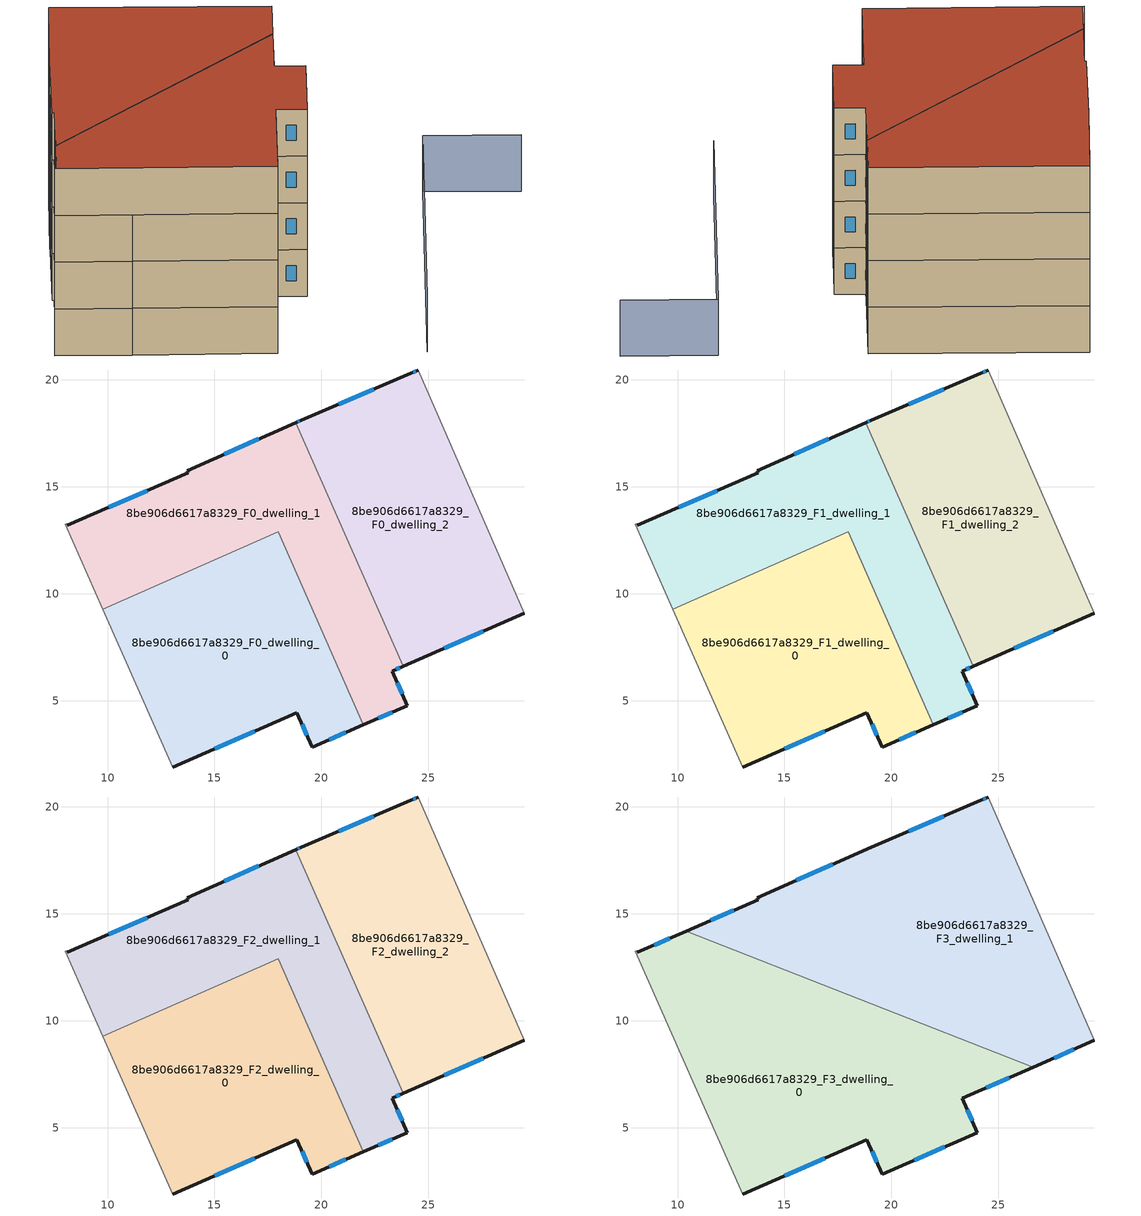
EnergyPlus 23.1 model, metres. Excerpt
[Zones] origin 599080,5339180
8be906d6617a8329_F0_dwelling_0
 floor ground (EU_floor_Construction): 17.98,12.9 21.96,3.87 19.56,2.82 18.86,4.44 13.04,1.9 9.77,9.28 z0
 wall outside (EU_wall_Construction): 13.04,1.9 18.86,4.44 19.56,2.82 21.96,3.87 z0:3
 wall adiabatic (EU_wall_Construction): 9.77,9.28 13.04,1.9 z0:3
 wall to 8be906d6617a8329_F0_dwelling_1 (EU_wall_Construction): 21.96,3.87 17.98,12.9 9.77,9.28 z0:3
 window (EU_Window_Construction): 15.02,2.76 16.88,3.57 / 20.38,3.18 21.14,3.51 / 19.1,3.89 19.32,3.37 z1.02:1.98
8be906d6617a8329_F0_dwelling_1
 floor ground (EU_floor_Construction): 18.81,18 23.83,6.61 23.31,6.38 24.02,4.77 21.96,3.87 17.98,12.9 9.77,9.28 8.02,13.25 8.09,13.28 8.12,13.19 13.78,15.65 13.73,15.75 z0
 wall outside (EU_wall_Construction): 21.96,3.87 24.02,4.77 23.31,6.38 23.83,6.61 / 18.81,18 13.73,15.75 13.78,15.65 8.12,13.19 z0:3
 wall adiabatic (EU_wall_Construction): 8.12,13.19 8.09,13.28 8.02,13.25 9.77,9.28 z0:3
 wall to 8be906d6617a8329_F0_dwelling_2 (EU_wall_Construction): 23.83,6.61 18.81,18 z0:3
 window (EU_Window_Construction): 22.66,4.18 23.32,4.46 / 11.86,14.81 10.05,14.03 / 17.08,17.23 15.46,16.52 / 23.49,6.46 23.65,6.53 / 23.78,5.32 23.55,5.83 z1.02:1.98
8be906d6617a8329_F0_dwelling_2
 floor ground (EU_floor_Construction): 24.53,20.46 29.49,9.08 23.83,6.61 18.81,18 19.06,18.11 24.18,20.3 z0
 wall outside (EU_wall_Construction): 24.53,20.46 24.18,20.3 19.06,18.11 18.81,18 / 23.83,6.61 29.49,9.08 z0:3
 wall adiabatic (EU_wall_Construction): 29.49,9.08 24.53,20.46 z0:3
 window (EU_Window_Construction): 18.97,18.07 18.89,18.04 / 22.44,19.55 20.8,18.86 / 24.41,20.4 24.3,20.35 / 25.75,7.45 27.56,8.24 z1.02:1.98
8be906d6617a8329_F1_dwelling_0
 floor to 8be906d6617a8329_F0_dwelling_0 (EU_floor_Construction): 17.98,12.9 21.96,3.87 19.56,2.82 18.86,4.44 13.04,1.9 9.77,9.28 z3
 wall outside (EU_wall_Construction): 13.04,1.9 18.86,4.44 19.56,2.82 21.96,3.87 z3:6
 wall adiabatic (EU_wall_Construction): 9.77,9.28 13.04,1.9 z3:6
 wall to 8be906d6617a8329_F1_dwelling_1 (EU_wall_Construction): 21.96,3.87 17.98,12.9 9.77,9.28 z3:6
 window (EU_Window_Construction): 15.02,2.76 16.88,3.57 / 20.38,3.18 21.14,3.51 / 19.1,3.89 19.32,3.37 z4.02:4.98
8be906d6617a8329_F1_dwelling_1
 floor to 8be906d6617a8329_F0_dwelling_1 (EU_floor_Construction): 18.8,18 23.83,6.61 23.31,6.38 24.02,4.77 21.96,3.87 17.98,12.9 9.77,9.28 8.02,13.25 8.09,13.28 8.12,13.19 13.78,15.65 13.73,15.75 z3
 wall outside (EU_wall_Construction): 21.96,3.87 24.02,4.77 23.31,6.38 23.83,6.61 / 18.81,18 13.73,15.75 13.78,15.65 8.12,13.19 z3:6
 wall adiabatic (EU_wall_Construction): 8.12,13.19 8.09,13.28 8.02,13.25 9.77,9.28 z3:6
 wall to 8be906d6617a8329_F1_dwelling_2 (EU_wall_Construction): 23.83,6.61 18.81,18 z3:6
 window (EU_Window_Construction): 22.66,4.18 23.32,4.46 / 11.86,14.81 10.05,14.03 / 17.08,17.23 15.46,16.52 / 23.49,6.46 23.65,6.53 / 23.78,5.32 23.55,5.83 z4.02:4.98
8be906d6617a8329_F1_dwelling_2
 floor to 8be906d6617a8329_F0_dwelling_2 (EU_floor_Construction): 24.53,20.46 29.49,9.08 23.83,6.61 18.8,18 19.06,18.11 24.17,20.3 z3
 wall outside (EU_wall_Construction): 24.53,20.46 24.18,20.3 19.06,18.11 18.81,18 / 23.83,6.61 29.49,9.08 z3:6
 wall adiabatic (EU_wall_Construction): 29.49,9.08 24.53,20.46 z3:6
 window (EU_Window_Construction): 18.97,18.07 18.89,18.04 / 22.44,19.55 20.8,18.86 / 24.41,20.4 24.3,20.35 / 25.75,7.45 27.56,8.24 z4.02:4.98
8be906d6617a8329_F2_dwelling_0
 floor to 8be906d6617a8329_F1_dwelling_0 (EU_floor_Construction): 17.98,12.9 21.96,3.87 19.56,2.82 18.86,4.44 13.04,1.9 9.77,9.28 z6
 wall outside (EU_wall_Construction): 13.04,1.9 18.86,4.44 19.56,2.82 21.96,3.87 z6:9
 wall adiabatic (EU_wall_Construction): 9.77,9.28 13.04,1.9 z6:9
 wall to 8be906d6617a8329_F2_dwelling_1 (EU_wall_Construction): 21.96,3.87 17.98,12.9 9.77,9.28 z6:9
 window (EU_Window_Construction): 15.02,2.76 16.88,3.57 / 20.38,3.18 21.14,3.51 / 19.1,3.89 19.32,3.37 z7.02:7.98
8be906d6617a8329_F2_dwelling_1
 floor to 8be906d6617a8329_F1_dwelling_1 (EU_floor_Construction): 18.8,18 23.83,6.61 23.31,6.38 24.02,4.77 21.96,3.87 17.98,12.9 9.77,9.28 8.02,13.25 8.09,13.28 8.12,13.19 13.78,15.65 13.73,15.75 z6
 wall outside (EU_wall_Construction): 21.96,3.87 24.02,4.77 23.31,6.38 23.83,6.61 / 18.81,18 13.73,15.75 13.78,15.65 8.12,13.19 z6:9
 wall adiabatic (EU_wall_Construction): 8.12,13.19 8.09,13.28 8.02,13.25 9.77,9.28 z6:9
 wall to 8be906d6617a8329_F2_dwelling_2 (EU_wall_Construction): 23.83,6.61 18.81,18 z6:9
 window (EU_Window_Construction): 22.66,4.18 23.32,4.46 / 11.86,14.81 10.05,14.03 / 17.08,17.23 15.46,16.52 / 23.49,6.46 23.65,6.53 / 23.78,5.32 23.55,5.83 z7.02:7.98
8be906d6617a8329_F2_dwelling_2
 floor to 8be906d6617a8329_F1_dwelling_2 (EU_floor_Construction): 24.53,20.46 29.49,9.08 23.83,6.61 18.8,18 19.06,18.11 24.17,20.3 z6
 wall outside (EU_wall_Construction): 24.53,20.46 24.18,20.3 19.06,18.11 18.81,18 / 23.83,6.61 29.49,9.08 z6:9
 wall adiabatic (EU_wall_Construction): 29.49,9.08 24.53,20.46 z6:9
 window (EU_Window_Construction): 18.97,18.07 18.89,18.04 / 22.44,19.55 20.8,18.86 / 24.41,20.4 24.3,20.35 / 25.75,7.45 27.56,8.24 z7.02:7.98
8be906d6617a8329_F3_dwelling_0
 floor to 8be906d6617a8329_F2_dwelling_0 (EU_floor_Construction): 18.87,10.87 21.96,3.87 19.56,2.82 18.86,4.44 13.04,1.9 9.77,9.28 15.96,12.01 z9
 floor to 8be906d6617a8329_F2_dwelling_1 (EU_floor_Construction): 22.59,9.41 23.41,7.54 23.31,6.38 24.02,4.77 21.96,3.87 18.87,10.87 z9; 15.96,12.01 9.77,9.28 8.02,13.25 8.09,13.28 8.12,13.19 10.42,14.19 z9; 23.41,7.54 23.83,6.61 23.31,6.38 z9
 floor to 8be906d6617a8329_F2_dwelling_2 (EU_floor_Construction): 26.63,7.83 23.83,6.61 23.41,7.54 23.54,9.04 z9; 23.54,9.04 23.41,7.54 22.59,9.41 z9
 wall outside (EU_wall_Construction): 10.42,14.19 8.12,13.19 / 13.04,1.9 18.86,4.44 19.56,2.82 24.02,4.77 23.31,6.38 26.63,7.83 z9:12
 wall adiabatic (EU_wall_Construction): 8.12,13.19 8.09,13.28 8.02,13.25 13.04,1.9 z9:12
 wall to 8be906d6617a8329_F3_dwelling_1 (EU_wall_Construction): 26.63,7.83 10.42,14.19 z9:12
 window (EU_Window_Construction): 9.64,13.85 8.9,13.53 / 24.44,6.87 25.5,7.34 / 23.78,5.32 23.55,5.83 / 21.08,3.49 22.5,4.11 / 19.1,3.89 19.32,3.37 / 15.02,2.76 16.88,3.57 z10.02:10.98
 roof outside (EU_roof_Construction): 24.02,4.77 23.31,6.38 26.63,7.83 10.42,14.19 8.12,13.19 8.09,13.28 8.02,13.25 13.04,1.9 18.86,4.44 19.56,2.82 z12
8be906d6617a8329_F3_dwelling_1
 floor to 8be906d6617a8329_F2_dwelling_0 (EU_floor_Construction): 17.98,12.9 18.87,10.87 15.96,12.01 z9
 floor to 8be906d6617a8329_F2_dwelling_1 (EU_floor_Construction): 17.98,12.9 15.96,12.01 10.42,14.19 13.78,15.65 z9; 18.8,18 22.59,9.41 18.87,10.87 17.98,12.9 13.78,15.65 13.73,15.75 z9
 floor to 8be906d6617a8329_F2_dwelling_2 (EU_floor_Construction): 24.53,20.46 29.49,9.08 26.63,7.83 22.59,9.41 18.8,18 19.06,18.11 24.18,20.3 z9
 wall outside (EU_wall_Construction): 24.53,20.46 24.18,20.3 19.06,18.11 13.73,15.75 13.78,15.65 10.42,14.19 / 26.63,7.83 29.49,9.08 z9:12
 wall adiabatic (EU_wall_Construction): 29.49,9.08 24.53,20.46 z9:12
 window (EU_Window_Construction): 22.44,19.55 20.8,18.86 / 24.41,20.4 24.3,20.35 / 27.6,8.25 28.52,8.65 / 12.64,15.15 11.56,14.68 / 17.25,17.31 15.54,16.55 z10.02:10.98
 roof outside (EU_roof_Construction): 29.49,9.08 24.53,20.46 24.18,20.3 19.06,18.11 13.73,15.75 13.78,15.65 10.42,14.19 26.63,7.83 z12
shading: 16.41,-5.71 32.85,1.39 / 32.85,1.39 35.02,-3.65 z0:3.6
[Building]
EU S2 Campaign: North Axis=0; Terrain=City; Solar Distribution=FullExterior
[Site:Location]
Vienna: Latitude=48; Longitude=16.5; Time Zone=1; Elevation=183
[SizingPeriod:WeatherFileDays]
AnnualSizingPeriod: Begin Month=1; Begin Day of Month=1; End Month=12; End Day of Month=31; Day of Week for Start Day=Monday; Use Weather File Daylight Saving Period=No; Use Weather File Rain and Snow Indicators=No
[MATERIAL]
EU_InternalMass_Material: Roughness=MediumRough; Thickness=0.1; Conductivity=1; Density=1800; Specific Heat=900; Thermal Absorptance=0.9; Solar Absorptance=0.7; Visible Absorptance=0.7
[MATERIAL:NOMASS] Roughness=MediumRough; Thermal Absorptance=0.9; Solar Absorptance=0.7; Visible Absorptance=0.7
Name | Thermal Resistance
EU_wall_NoMass | 0.942466
EU_roof_NoMass | 0.551687
EU_floor_NoMass | 0.66527
[WINDOWMATERIAL:SIMPLEGLAZINGSYSTEM]
EU_Window_SimpleGlazing: UFactor=2.03367; Solar Heat Gain Coefficient=0.65; Visible Transmittance=0.65
[CONSTRUCTION]
EU_wall_Construction: EU_wall_NoMass
EU_roof_Construction: EU_roof_NoMass
EU_floor_Construction: EU_floor_NoMass
EU_Window_Construction: EU_Window_SimpleGlazing
EU_InternalMass_Construction: EU_InternalMass_Material
[ZONE] Type=1; Multiplier=1; Ceiling Height=autocalculate; Floor Area=autocalculate; Part of Total Floor Area=Yes
Name | Volume
8be906d6617a8329_F0_dwelling_0 | 231.419
8be906d6617a8329_F1_dwelling_0; 8be906d6617a8329_F2_dwelling_0 | 231.417
8be906d6617a8329_F3_dwelling_0 | 347.106
8be906d6617a8329_F0_dwelling_1 | 231.398
8be906d6617a8329_F1_dwelling_1; 8be906d6617a8329_F2_dwelling_1 | 231.401
8be906d6617a8329_F3_dwelling_1 | 347.121
8be906d6617a8329_F0_dwelling_2 | 231.412
8be906d6617a8329_F1_dwelling_2; 8be906d6617a8329_F2_dwelling_2 | 231.41
[INTERNALMASS] Construction=EU_InternalMass_Construction
Name | Zone or ZoneList | Surface Area
8be906d6617a8329_F0_dwelling_0_EU_InternalMass | 8be906d6617a8329_F0_dwelling_0 | 77.139
8be906d6617a8329_F0_dwelling_1_EU_InternalMass | 8be906d6617a8329_F0_dwelling_1 | 77.1334
8be906d6617a8329_F0_dwelling_2_EU_InternalMass | 8be906d6617a8329_F0_dwelling_2 | 77.134
8be906d6617a8329_F1_dwelling_0_EU_InternalMass | 8be906d6617a8329_F1_dwelling_0 | 77.139
8be906d6617a8329_F1_dwelling_1_EU_InternalMass | 8be906d6617a8329_F1_dwelling_1 | 77.1334
8be906d6617a8329_F1_dwelling_2_EU_InternalMass | 8be906d6617a8329_F1_dwelling_2 | 77.134
8be906d6617a8329_F2_dwelling_0_EU_InternalMass | 8be906d6617a8329_F2_dwelling_0 | 77.139
8be906d6617a8329_F2_dwelling_1_EU_InternalMass | 8be906d6617a8329_F2_dwelling_1 | 77.1334
8be906d6617a8329_F2_dwelling_2_EU_InternalMass | 8be906d6617a8329_F2_dwelling_2 | 77.134
8be906d6617a8329_F3_dwelling_0_EU_InternalMass | 8be906d6617a8329_F3_dwelling_0 | 115.703
8be906d6617a8329_F3_dwelling_1_EU_InternalMass | 8be906d6617a8329_F3_dwelling_1 | 115.708
[OTHEREQUIPMENT] Fuel Type=Electricity; Design Level Calculation Method=Watts/Area; Power per Zone Floor Area=1; Fraction Latent=0; Fraction Radiant=0; Fraction Lost=0; Carbon Dioxide Generation Rate=0; EndUse Subcategory=EU_Step8_InternalGains
Name | Zone or ZoneList or Space or SpaceList | Schedule
EU_Step8_InternalGain_8be906d6617a8329_F0_dwelling_0_f000 | 8be906d6617a8329_F0_dwelling_0 | EU_Step8_GainSchedule_8be906d6617a8329_F0_dwelling_0_f000
EU_Step8_InternalGain_8be906d6617a8329_F0_dwelling_1_f000 | 8be906d6617a8329_F0_dwelling_1 | EU_Step8_GainSchedule_8be906d6617a8329_F0_dwelling_1_f000
EU_Step8_InternalGain_8be906d6617a8329_F0_dwelling_2_f000 | 8be906d6617a8329_F0_dwelling_2 | EU_Step8_GainSchedule_8be906d6617a8329_F0_dwelling_2_f000
EU_Step8_InternalGain_8be906d6617a8329_F1_dwelling_0_f000 | 8be906d6617a8329_F1_dwelling_0 | EU_Step8_GainSchedule_8be906d6617a8329_F1_dwelling_0_f000
EU_Step8_InternalGain_8be906d6617a8329_F1_dwelling_1_f000 | 8be906d6617a8329_F1_dwelling_1 | EU_Step8_GainSchedule_8be906d6617a8329_F1_dwelling_1_f000
EU_Step8_InternalGain_8be906d6617a8329_F1_dwelling_2_f000 | 8be906d6617a8329_F1_dwelling_2 | EU_Step8_GainSchedule_8be906d6617a8329_F1_dwelling_2_f000
EU_Step8_InternalGain_8be906d6617a8329_F2_dwelling_0_f000 | 8be906d6617a8329_F2_dwelling_0 | EU_Step8_GainSchedule_8be906d6617a8329_F2_dwelling_0_f000
EU_Step8_InternalGain_8be906d6617a8329_F2_dwelling_1_f000 | 8be906d6617a8329_F2_dwelling_1 | EU_Step8_GainSchedule_8be906d6617a8329_F2_dwelling_1_f000
EU_Step8_InternalGain_8be906d6617a8329_F2_dwelling_2_f000 | 8be906d6617a8329_F2_dwelling_2 | EU_Step8_GainSchedule_8be906d6617a8329_F2_dwelling_2_f000
EU_Step8_InternalGain_8be906d6617a8329_F3_dwelling_0_f000 | 8be906d6617a8329_F3_dwelling_0 | EU_Step8_GainSchedule_8be906d6617a8329_F3_dwelling_0_f000
EU_Step8_InternalGain_8be906d6617a8329_F3_dwelling_1_f000 | 8be906d6617a8329_F3_dwelling_1 | EU_Step8_GainSchedule_8be906d6617a8329_F3_dwelling_1_f000
[ZONEVENTILATION:DESIGNFLOWRATE] Schedule=EU_AlwaysOn; Design Flow Rate Calculation Method=AirChanges/Hour; Air Changes per Hour=0.530523; Ventilation Type=Natural; Fan Pressure Rise=0; Fan Total Efficiency=1; Constant Term Coefficient=1; Temperature Term Coefficient=0; Velocity Term Coefficient=0; Velocity Squared Term Coefficient=0; Minimum Indoor Temperature=-100; Maximum Indoor Temperature=100; Delta Temperature=-100; Minimum Outdoor Temperature=-100; Maximum Outdoor Temperature=100; Maximum Wind Speed=40
Name | Zone or ZoneList or Space or SpaceList
EU_ConstantAir_8be906d6617a8329_F0_dwelling_0 | 8be906d6617a8329_F0_dwelling_0
EU_ConstantAir_8be906d6617a8329_F0_dwelling_1 | 8be906d6617a8329_F0_dwelling_1
EU_ConstantAir_8be906d6617a8329_F0_dwelling_2 | 8be906d6617a8329_F0_dwelling_2
EU_ConstantAir_8be906d6617a8329_F1_dwelling_0 | 8be906d6617a8329_F1_dwelling_0
EU_ConstantAir_8be906d6617a8329_F1_dwelling_1 | 8be906d6617a8329_F1_dwelling_1
EU_ConstantAir_8be906d6617a8329_F1_dwelling_2 | 8be906d6617a8329_F1_dwelling_2
EU_ConstantAir_8be906d6617a8329_F2_dwelling_0 | 8be906d6617a8329_F2_dwelling_0
EU_ConstantAir_8be906d6617a8329_F2_dwelling_1 | 8be906d6617a8329_F2_dwelling_1
EU_ConstantAir_8be906d6617a8329_F2_dwelling_2 | 8be906d6617a8329_F2_dwelling_2
EU_ConstantAir_8be906d6617a8329_F3_dwelling_0 | 8be906d6617a8329_F3_dwelling_0
EU_ConstantAir_8be906d6617a8329_F3_dwelling_1 | 8be906d6617a8329_F3_dwelling_1
[HVACTEMPLATE:THERMOSTAT] Constant Heating Setpoint=20; Constant Cooling Setpoint=50
EU_HeatOnly_8be906d6617a8329_F0_dwelling_0; EU_HeatOnly_8be906d6617a8329_F0_dwelling_1; EU_HeatOnly_8be906d6617a8329_F0_dwelling_2; EU_HeatOnly_8be906d6617a8329_F1_dwelling_0; EU_HeatOnly_8be906d6617a8329_F1_dwelling_1; EU_HeatOnly_8be906d6617a8329_F1_dwelling_2; EU_HeatOnly_8be906d6617a8329_F2_dwelling_0; EU_HeatOnly_8be906d6617a8329_F2_dwelling_1; EU_HeatOnly_8be906d6617a8329_F2_dwelling_2; EU_HeatOnly_8be906d6617a8329_F3_dwelling_0; EU_HeatOnly_8be906d6617a8329_F3_dwelling_1
[HVACTEMPLATE:ZONE:IDEALLOADSAIRSYSTEM] System Availability Schedule=EU_AlwaysOn; Maximum Heating Supply Air Temperature=50; Minimum Cooling Supply Air Temperature=13; Maximum Heating Supply Air Humidity Ratio=0.0156; Minimum Cooling Supply Air Humidity Ratio=0.0077; Heating Limit=NoLimit; Cooling Limit=NoLimit; Heating Availability Schedule=EU_AlwaysOn; Cooling Availability Schedule=EU_CoolingOff; Dehumidification Control Type=ConstantSensibleHeatRatio; Cooling Sensible Heat Ratio=0.7; Dehumidification Setpoint=60; Humidification Control Type=None; Humidification Setpoint=30; Outdoor Air Method=None; Outdoor Air Flow Rate per Person=0.00944; Outdoor Air Flow Rate per Zone Floor Area=0; Outdoor Air Flow Rate per Zone=0; Demand Controlled Ventilation Type=None; Outdoor Air Economizer Type=NoEconomizer; Heat Recovery Type=None; Sensible Heat Recovery Effectiveness=0.7; Latent Heat Recovery Effectiveness=0.65
Name | Template Thermostat
8be906d6617a8329_F0_dwelling_0 | EU_HeatOnly_8be906d6617a8329_F0_dwelling_0
8be906d6617a8329_F0_dwelling_1 | EU_HeatOnly_8be906d6617a8329_F0_dwelling_1
8be906d6617a8329_F0_dwelling_2 | EU_HeatOnly_8be906d6617a8329_F0_dwelling_2
8be906d6617a8329_F1_dwelling_0 | EU_HeatOnly_8be906d6617a8329_F1_dwelling_0
8be906d6617a8329_F1_dwelling_1 | EU_HeatOnly_8be906d6617a8329_F1_dwelling_1
8be906d6617a8329_F1_dwelling_2 | EU_HeatOnly_8be906d6617a8329_F1_dwelling_2
8be906d6617a8329_F2_dwelling_0 | EU_HeatOnly_8be906d6617a8329_F2_dwelling_0
8be906d6617a8329_F2_dwelling_1 | EU_HeatOnly_8be906d6617a8329_F2_dwelling_1
8be906d6617a8329_F2_dwelling_2 | EU_HeatOnly_8be906d6617a8329_F2_dwelling_2
8be906d6617a8329_F3_dwelling_0 | EU_HeatOnly_8be906d6617a8329_F3_dwelling_0
8be906d6617a8329_F3_dwelling_1 | EU_HeatOnly_8be906d6617a8329_F3_dwelling_1
[SIZING:ZONE] Zone Cooling Design Supply Air Temperature Input Method=SupplyAirTemperature; Zone Cooling Design Supply Air Temperature=13; Zone Heating Design Supply Air Temperature Input Method=SupplyAirTemperature; Zone Heating Design Supply Air Temperature=50; Zone Cooling Design Supply Air Humidity Ratio=0.008; Zone Heating Design Supply Air Humidity Ratio=0.008; Cooling Design Air Flow Method=DesignDay; Cooling Design Air Flow Rate=0; Cooling Minimum Air Flow per Zone Floor Area=0.000762; Cooling Minimum Air Flow=0; Cooling Minimum Air Flow Fraction=0.2; Heating Design Air Flow Method=DesignDay; Heating Design Air Flow Rate=0; Heating Maximum Air Flow per Zone Floor Area=0.002032; Heating Maximum Air Flow=0.141576; Heating Maximum Air Flow Fraction=0.3; Account for Dedicated Outdoor Air System=No; Dedicated Outdoor Air System Control Strategy=NeutralSupplyAir; Dedicated Outdoor Air Low Setpoint Temperature for Design=autosize; Dedicated Outdoor Air High Setpoint Temperature for Design=autosize; Zone Load Sizing Method=Sensible Load Only No Latent Load; Zone Latent Cooling Design Supply Air Humidity Ratio Input Method=HumidityRatioDifference; Zone Cooling Design Supply Air Humidity Ratio Difference=0.005; Zone Latent Heating Design Supply Air Humidity Ratio Input Method=HumidityRatioDifference; Zone Humidification Design Supply Air Humidity Ratio Difference=0.005
8be906d6617a8329_F0_dwelling_0; 8be906d6617a8329_F0_dwelling_1; 8be906d6617a8329_F0_dwelling_2; 8be906d6617a8329_F1_dwelling_0; 8be906d6617a8329_F1_dwelling_1; 8be906d6617a8329_F1_dwelling_2; 8be906d6617a8329_F2_dwelling_0; 8be906d6617a8329_F2_dwelling_1; 8be906d6617a8329_F2_dwelling_2; 8be906d6617a8329_F3_dwelling_0; 8be906d6617a8329_F3_dwelling_1
[SCHEDULE:CONSTANT]
Name | Hourly Value
EU_AlwaysOn | 1
EU_CoolingOff | 0
[SCHEDULE:FILE] Column Number=1; Rows to Skip at Top=0; Number of Hours of Data=8760; Column Separator=Comma; Interpolate to Timestep=No; Minutes per Item=60; Adjust Schedule for Daylight Savings=Yes
Name | File
EU_Step8_GainSchedule_8be906d6617a8329_F0_dwelling_0_f000 | ../../schedules/8be906d6617a8329/8be906d6617a8329_F0_dwelling_0_f000_gain.csv
EU_Step8_GainSchedule_8be906d6617a8329_F0_dwelling_1_f000 | ../../schedules/8be906d6617a8329/8be906d6617a8329_F0_dwelling_1_f000_gain.csv
EU_Step8_GainSchedule_8be906d6617a8329_F0_dwelling_2_f000 | ../../schedules/8be906d6617a8329/8be906d6617a8329_F0_dwelling_2_f000_gain.csv
EU_Step8_GainSchedule_8be906d6617a8329_F1_dwelling_0_f000 | ../../schedules/8be906d6617a8329/8be906d6617a8329_F1_dwelling_0_f000_gain.csv
EU_Step8_GainSchedule_8be906d6617a8329_F1_dwelling_1_f000 | ../../schedules/8be906d6617a8329/8be906d6617a8329_F1_dwelling_1_f000_gain.csv
EU_Step8_GainSchedule_8be906d6617a8329_F1_dwelling_2_f000 | ../../schedules/8be906d6617a8329/8be906d6617a8329_F1_dwelling_2_f000_gain.csv
EU_Step8_GainSchedule_8be906d6617a8329_F2_dwelling_0_f000 | ../../schedules/8be906d6617a8329/8be906d6617a8329_F2_dwelling_0_f000_gain.csv
EU_Step8_GainSchedule_8be906d6617a8329_F2_dwelling_1_f000 | ../../schedules/8be906d6617a8329/8be906d6617a8329_F2_dwelling_1_f000_gain.csv
EU_Step8_GainSchedule_8be906d6617a8329_F2_dwelling_2_f000 | ../../schedules/8be906d6617a8329/8be906d6617a8329_F2_dwelling_2_f000_gain.csv
EU_Step8_GainSchedule_8be906d6617a8329_F3_dwelling_0_f000 | ../../schedules/8be906d6617a8329/8be906d6617a8329_F3_dwelling_0_f000_gain.csv
EU_Step8_GainSchedule_8be906d6617a8329_F3_dwelling_1_f000 | ../../schedules/8be906d6617a8329/8be906d6617a8329_F3_dwelling_1_f000_gain.csv
